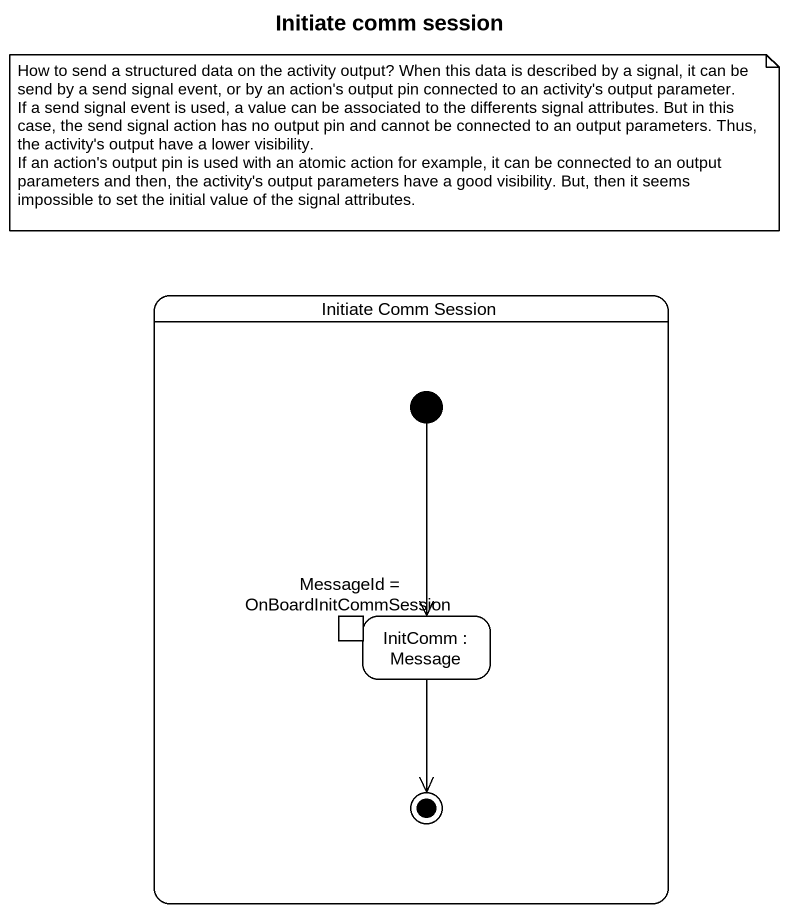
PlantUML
@startuml
title Initiate comm session
hide empty description
state "Initiate Comm Session" as Initiate_Comm_Session {
  state "InitComm : Message" as InitComm {
    state "MessageId = OnBoardInitCommSession" as MessageId <<inputPin>>
  }
  [*] --> InitComm
  InitComm --> [*]
}
note as N1
  How to send a structured data on the activity output? When this data is described by a signal, it can be send by a send signal event, or by an action's output pin connected to an activity's output parameter.
  If a send signal event is used, a value can be associated to the differents signal attributes. But in this case, the send signal action has no output pin and cannot be connected to an output parameters. Thus, the activity's output have a lower visibility.
  If an action's output pin is used with an atomic action for example, it can be connected to an output parameters and then, the activity's output parameters have a good visibility. But, then it seems impossible to set the initial value of the signal attributes.
end note
@enduml
